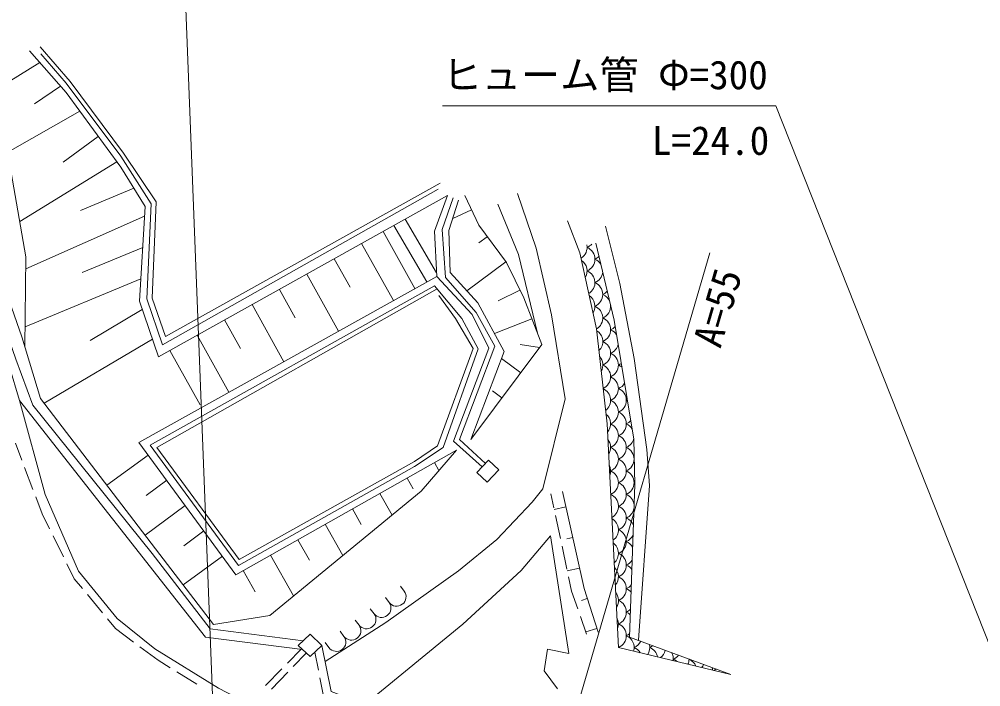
# Model space of a CAD drawing. Units: millimetres at full size, sheet at 1:1000; details may follow other scales. Extents: x 40000 to 680000, y 20000 to 380000.
# Drawn here: x 425067 to 486376, y 276932 to 319479 of the extents above; entities that cross this region are included whole.
import ezdxf
from ezdxf.enums import TextEntityAlignment as Align

# ---------------------------------------------------------------- set-up
doc = ezdxf.new("R2010")
doc.units = ezdxf.units.MM
doc.header["$LTSCALE"] = 1000
doc.layers.add('M-BGD', color=7, linetype='Continuous', lineweight=13)
doc.layers.add('M-STR-HTXT', color=7, linetype='Continuous', lineweight=13)
doc.styles.add('ＭＳ ゴシック', font='')
doc.styles.get('ＭＳ ゴシック').set_extended_font_data('MS Gothic')

msp = doc.modelspace()

# ---------------------------------------------------------------- linework, layer by layer
at = {"layer": 'M-BGD'}
for p, q in [((426387, 316713), (423358, 314867)), ((427708, 315212), (426048, 314077)), ((428926, 313627), (424336, 311011)), ((430108, 312013), (427869, 310375)), ((431289, 310399), (425102, 306582)), ((432372, 308719), (428972, 307288)), ((453908, 307337), (452707, 306778)), ((433062, 306928), (425484, 303573)), ((449665, 306727), (451674, 303311)), ((448278, 305953), (450293, 302308)), ((451062, 302737), (448958, 306332)), ((454911, 305619), (454379, 305224)), ((432939, 304932), (429077, 303327)), ((446897, 305183), (448925, 301546)), ((445150, 304209), (446163, 302392)), ((456102, 304012), (453614, 302168)), ((432817, 302936), (425444, 299877)), ((443403, 303235), (445430, 299600)), ((441656, 302261), (442669, 300444)), ((456991, 302221), (455601, 301539)), ((439910, 301287), (441936, 297653)), ((432914, 300970), (429593, 299001)), ((438163, 300313), (439175, 298497)), ((457760, 300377), (455379, 299450)), ((436416, 299339), (438441, 295707)), ((433567, 299079), (426649, 295016)), ((458246, 298546), (457001, 298753)), ((434669, 298365), (436601, 294901)), ((457046, 296946), (455825, 297862)), ((455846, 295346), (455236, 295804)), ((425233, 291371), (424821, 292454)), ((433294, 291703), (430663, 289777)), ((451543, 291221), (451829, 290714)), ((454249, 290586), (454996, 291376)), ((454996, 291376), (455652, 290755)), ((425944, 289502), (425411, 290904)), ((455652, 290755), (454904, 289965)), ((434476, 290090), (433160, 289127)), ((449801, 290237), (450191, 289547)), ((454904, 289965), (454249, 290586)), ((426534, 287952), (426122, 289035)), ((448060, 289254), (448840, 287873)), ((458964, 289235), (459156, 288334)), ((435657, 288476), (433096, 286600)), ((446318, 288270), (446879, 287277)), ((459917, 288400), (459178, 288234)), ((427002, 287001), (426534, 287952)), ((459261, 287845), (459574, 286378)), ((444577, 287286), (445699, 285301)), ((427886, 285207), (427223, 286553)), ((436839, 286862), (435558, 285925)), ((460355, 286448), (459986, 286365)), ((442836, 286303), (443567, 285008)), ((459678, 285889), (459991, 284422)), ((438020, 285249), (435528, 283424)), ((441094, 285319), (442557, 282729)), ((428575, 283808), (428107, 284758)), ((460794, 284497), (460012, 284321)), ((439353, 284335), (440112, 282991)), ((460095, 283933), (460288, 283031)), ((429092, 283187), (428575, 283808)), ((449611, 283029), (449370, 283349)), ((430371, 281650), (429412, 282803)), ((460288, 283031), (460681, 281891)), ((448651, 282308), (448411, 282628)), ((461289, 282561), (460908, 282440)), ((447692, 281587), (447451, 281907)), ((460845, 281418), (461238, 280278)), ((431208, 280645), (430691, 281266)), ((446732, 280867), (446492, 281187)), ((432363, 279782), (431208, 280645)), ((442856, 279564), (443611, 280277)), ((443611, 280277), (444366, 279554)), ((445773, 280146), (445532, 280466)), ((461896, 280655), (461186, 280429)), ((444813, 279425), (444573, 279745)), ((433919, 278620), (432764, 279483)), ((442168, 278437), (443033, 279323)), ((442535, 278215), (443373, 279081)), ((443607, 278862), (442856, 279564)), ((444366, 279554), (443607, 278862)), ((443911, 279139), (444144, 277986)), ((434694, 278141), (433919, 278620)), ((436395, 277088), (435119, 277877)), ((440770, 277007), (441819, 278080)), ((441144, 276778), (442187, 277856)), ((444243, 277496), (444477, 276343))]:
    msp.add_line(p, q, dxfattribs=at)
for points in [[(406872, 324333), (408873, 322471), (411283, 320221), (414357, 316793), (416552, 314017), (418639, 311046), (421308, 306259), (423230, 302447), (424860, 297815), (425941, 294886), (433533, 285425), (437251, 280634), (443163, 279854)], [(493105, 261739), (485791, 262650), (476724, 264333), (463521, 267861), (448542, 272161), (442950, 274155), (437771, 276840), (433710, 279353), (431321, 281275), (428849, 284307), (426720, 289189), (425090, 295181), (423750, 299608), (422358, 303254), (419689, 308519), (417363, 312279), (415182, 315156), (412492, 318230), (408493, 322394), (407839, 322841)], [(411260, 321792), (414930, 317624), (416917, 315159), (419207, 312042), (421998, 307318), (423927, 302963), (425236, 299234), (426432, 295298), (433765, 285732), (437453, 280910), (441036, 281483), (450697, 289393), (452940, 292010)], [(422081, 318676), (422969, 316222), (424137, 312156), (425493, 304328), (425430, 298596)], [(426410, 317712), (428314, 315503), (431717, 310948), (433803, 307832), (433543, 301702), (434387, 299258), (451897, 309022)], [(425726, 317464), (428053, 314820), (431542, 310053), (433100, 307549), (432729, 301508), (433952, 297965), (452370, 308235)], [(426439, 317271), (428060, 315415), (431540, 310755), (433471, 307708), (433199, 301657), (434211, 298726), (451789, 308641)], [(456836, 308377), (458033, 304898), (459014, 300645), (459879, 295294), (458453, 289545), (457776, 288704), (455509, 286320), (453079, 284311), (448452, 281039), (444568, 278536)], [(451686, 303085), (451535, 305981), (452370, 308235)], [(454804, 291172), (453149, 292695), (455401, 298637), (454198, 300778), (452254, 303011), (452033, 306078), (452739, 308103)], [(453487, 308244), (454366, 306354), (456131, 303972), (457239, 301715), (458396, 298745), (453860, 292698), (455996, 298312), (454314, 301412), (452538, 303328), (452460, 306008), (453083, 307955)], [(455583, 307697), (456892, 304491), (458113, 299471)], [(470441, 277704), (463275, 279438), (462546, 293685), (461877, 299745), (460820, 304599), (460031, 306639)], [(464548, 279892), (465256, 289750), (465090, 292046), (464272, 297864), (463361, 302631), (462449, 306300)], [(461835, 305197), (463004, 300289), (464265, 292718), (464312, 289820), (463982, 280102), (470441, 277704)], [(452940, 292010), (438883, 284070), (432703, 292510), (451686, 303085), (453946, 300662), (455005, 298523), (452753, 292580), (454595, 290952)], [(451711, 302298), (433844, 292178), (439086, 285050), (450277, 291290), (451735, 292285), (454005, 298498), (452885, 300413), (451819, 301880)], [(425090, 295181), (436942, 280101), (443127, 279311)], [(459697, 289375), (461084, 283206), (461972, 280418)], [(447113, 275810), (453356, 280924), (457063, 284352), (458948, 286548), (460117, 279055), (458746, 279335), (458543, 277949), (459393, 276791)], [(444366, 279554), (444948, 276631), (452394, 273808), (463673, 270287), (467630, 269181), (468502, 272967)]]:
    msp.add_lwpolyline(points, dxfattribs=at)
msp.add_lwpolyline([(450265, 290971), (452095, 292184), (454328, 298478), (453298, 300412), (451554, 302484), (433410, 292333), (439050, 284663)], close=True, dxfattribs=at)
for centre, radius, start, end in [((460462, 304938), 812, 302.23391, 11.18373), ((460962, 305688), 812, 292.61986, 318.53608), ((460962, 304188), 812, 292.61986, 67.38014), ((460462, 303438), 812, 329.49978, 55.06341), ((461462, 304938), 812, 292.61986, 314.72953), ((461462, 303438), 812, 32.00867, 67.38014), ((460962, 302688), 812, 301.48958, 67.38014), ((461462, 303438), 812, 292.61986, 354.77633), ((461462, 301938), 812, 292.61986, 67.38014), ((460962, 301188), 812, 328.47708, 56.08611), ((461962, 302688), 812, 292.61986, 317.64437), ((461962, 301188), 812, 21.32179, 67.38014), ((461462, 300438), 812, 300.70732, 67.38014), ((461962, 301188), 812, 292.61986, 5.4632), ((462462, 301938), 812, 292.61986, 293.64494), ((462462, 300438), 812, 66.121, 67.38014), ((461962, 299688), 812, 292.61986, 67.38014), ((462462, 300438), 812, 292.61986, 318.29052), ((461462, 298938), 812, 314.32768, 58.28804), ((462462, 298938), 812, 30.95052, 67.38014), ((461962, 298188), 812, 292.61986, 67.38014), ((462462, 298938), 812, 292.61986, 347.97412), ((461462, 297438), 812, 331.26992, 41.34579), ((462462, 297438), 812, 292.61986, 67.38014), ((461962, 296688), 812, 294.27865, 67.38014), ((462962, 298188), 812, 292.61986, 307.83693), ((462962, 296688), 812, 48.31696, 67.38014), ((462462, 295938), 812, 292.61986, 67.38014), ((462962, 296688), 812, 292.61986, 330.60769), ((461962, 295188), 812, 307.063, 65.55272), ((462962, 295188), 812, 292.61986, 67.38014), ((462462, 294438), 812, 292.61986, 67.38014), ((463462, 295938), 812, 292.61986, 298.33592), ((463462, 294438), 812, 60.63413, 67.38014), ((461962, 293688), 812, 318.80507, 50.72951), ((462962, 293688), 812, 292.61986, 67.38014), ((462462, 292938), 812, 292.61986, 67.38014), ((463462, 294438), 812, 292.61986, 318.29052), ((463462, 292938), 812, 30.95052, 67.38014), ((461962, 292188), 812, 327.23007, 38.62285), ((462962, 292188), 812, 292.61986, 67.38014), ((463462, 292938), 812, 292.61986, 347.97412), ((462462, 291438), 812, 292.61986, 67.38014), ((463462, 291438), 812, 292.61986, 67.38014), ((462962, 290688), 812, 292.61986, 67.38014), ((463962, 292188), 812, 292.61986, 293.48176), ((463962, 290688), 812, 66.50629, 67.38014), ((461962, 290688), 812, 337.93546, 27.91746), ((462462, 289938), 812, 292.73749, 67.38014), ((463462, 289938), 812, 292.61986, 67.38014), ((462962, 289188), 812, 292.61986, 67.38014), ((463962, 290688), 812, 292.61986, 295.3418), ((463962, 289188), 812, 64.6184, 67.38014), ((462462, 288438), 812, 298.59555, 67.25737), ((463462, 288438), 812, 7.02474, 67.38014), ((462962, 287688), 812, 292.61986, 67.38014), ((463462, 288438), 812, 292.61986, 349.08866), ((462462, 286938), 812, 304.75821, 61.09471), ((463462, 286938), 812, 20.36247, 67.38014), ((462962, 286188), 812, 292.61986, 67.38014), ((463462, 286938), 812, 292.61986, 335.75093), ((462462, 285438), 812, 311.36542, 54.4875), ((463462, 285438), 812, 28.4506, 67.38014), ((462962, 284688), 812, 292.61986, 67.38014), ((462462, 283938), 812, 318.64629, 47.20663), ((463462, 285438), 812, 292.61986, 327.66279), ((463462, 283938), 812, 34.93008, 67.38014), ((462962, 283188), 812, 292.61986, 67.38014), ((463462, 283938), 812, 292.61986, 321.18332), ((449131, 282668), 600, 216.91086, 36.91086), ((462462, 282438), 812, 327.04078, 38.81214), ((463462, 282438), 812, 40.54973, 67.38014), ((448171, 281948), 600, 216.91086, 36.91086), ((462962, 281688), 812, 292.61986, 67.38014), ((447212, 281227), 600, 216.91086, 36.91086), ((463462, 282438), 812, 292.61986, 315.56367), ((463462, 280938), 812, 45.62153, 67.38014), ((446252, 280506), 600, 216.91086, 36.91086), ((462462, 280938), 812, 337.6747, 28.17822), ((462962, 280188), 812, 292.61986, 67.38014), ((463462, 280938), 812, 292.61986, 310.49187), ((463462, 279438), 812, 343.28254, 67.38014), ((445293, 279786), 600, 216.91086, 36.91086), ((463962, 280188), 812, 292.61986, 334.40245), ((464462, 279438), 812, 326.28534, 13.68894), ((462462, 279438), 812, 360, 5.85292), ((463962, 278688), 812, 30.6713, 67.38014), ((464962, 280188), 812, 292.61986, 308.33083), ((464962, 278688), 812, 10.51157, 67.38014), ((465462, 279438), 812, 307.0981, 347.19517), ((465962, 278688), 812, 353.23349, 31.14841), ((466462, 279438), 812, 292.61986, 322.36808), ((466462, 277938), 812, 47.02707, 67.38014), ((466962, 278688), 812, 336.58092, 0.3878), ((467462, 279438), 812, 292.61986, 293.14974), ((467462, 277938), 812, 21.98368, 67.38014), ((467962, 278688), 812, 319.00961, 335.38769), ((468462, 277938), 812, 3.39898, 14.88259), ((468962, 278688), 812, 297.84847, 309.47309), ((469462, 277938), 812, 346.56202, 348.18684)]:
    msp.add_arc(centre, radius, start, end, dxfattribs=at)
at = {"layer": 'M-STR-HTXT'}
msp.add_line((457820, 266033), (469092, 304595), dxfattribs=at)
for points in [[(437495, 273656), (435580, 322899), (414330, 322899)], [(494388, 260772), (473307, 313967), (452057, 313967)]]:
    msp.add_lwpolyline(points, dxfattribs=at)

# ---------------------------------------------------------------- texts
at = {"layer": 'M-STR-HTXT', "style": 'ＭＳ ゴシック'}
msp.add_text('ヒューム管 Φ=300', height=1833, dxfattribs=at).set_placement((452057, 314467), align=Align.BOTTOM_LEFT)
msp.add_text('L=24.0', height=1833, dxfattribs=at).set_placement((469149, 311750), align=Align.MIDDLE_CENTER)
msp.add_text('A=55', height=1833, rotation=73.706, dxfattribs=at).set_placement((469594, 301094), align=Align.MIDDLE_CENTER)

doc.saveas('drawing.dxf')
